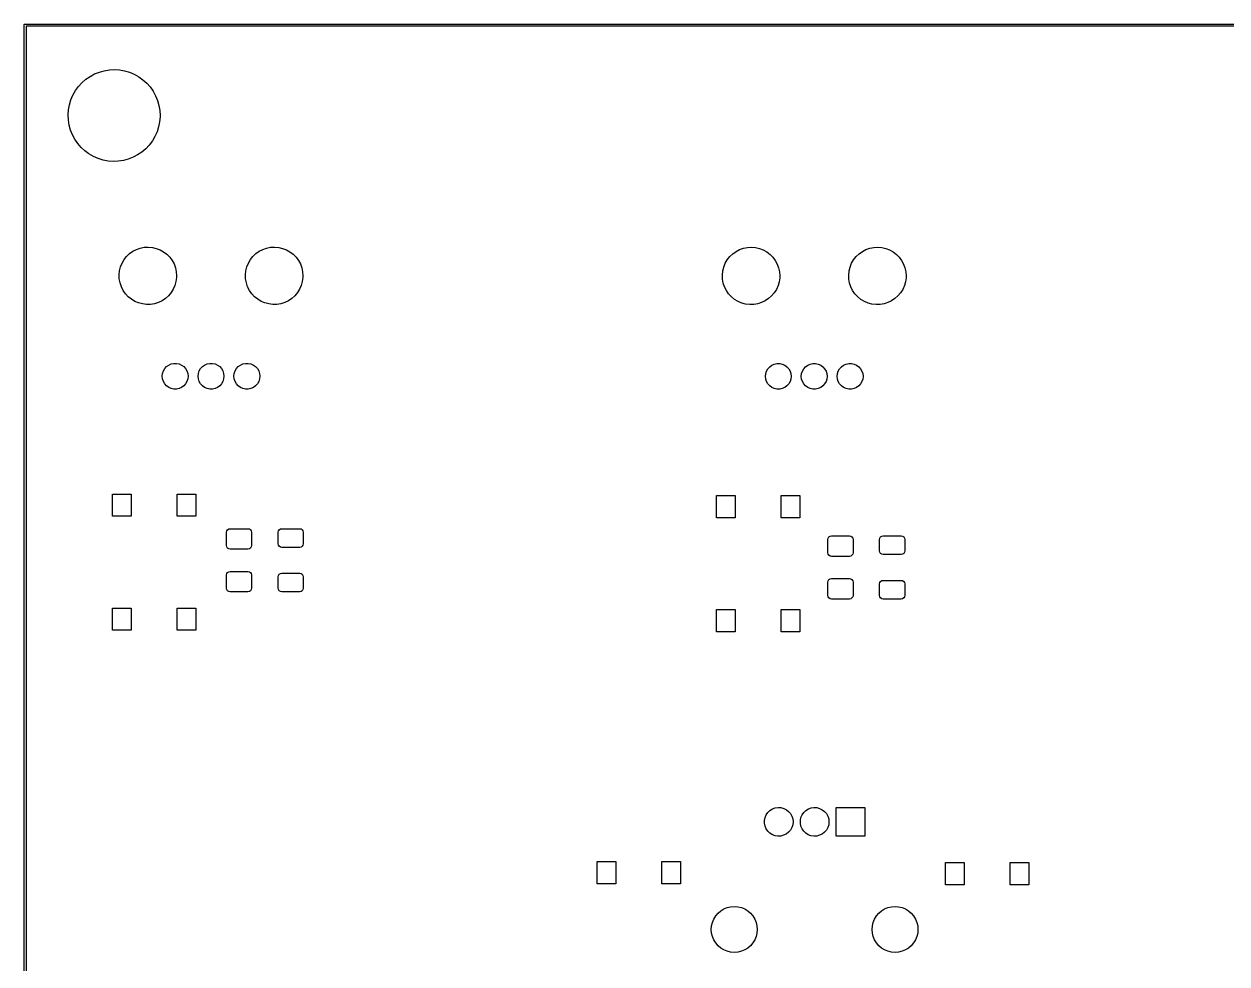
# Model space of a CAD drawing. Extents: x 119 to 479, y -311 to -51.
# Drawn here: x 118.9 to 202.7, y -116.4 to -50.9 of the extents above; entities that cross this region are included whole.
import ezdxf

# ---------------------------------------------------------------- set-up
doc = ezdxf.new("R2010")
doc.units = 0
doc.layers.add('BLACK', color=7, linetype='CONTINUOUS')

msp = doc.modelspace()

# ---------------------------------------------------------------- linework, layer by layer
at = {"layer": 'BLACK', "linetype": 'CONTINUOUS'}
for p, q in [((118.925, -51), (118.927, -50.9903)), ((118.925, -311), (118.925, -51)), ((118.926, -50.987), (118.928, -50.9841)), ((118.927, -50.9903), (118.926, -50.987)), ((118.928, -50.9841), (118.93, -50.9743)), ((118.93, -50.9743), (118.942, -50.9594)), ((118.942, -50.9594), (118.952, -50.9425)), ((118.952, -50.9425), (118.958, -50.9402)), ((118.958, -50.9402), (118.962, -50.935)), ((118.962, -50.935), (118.982, -50.9317)), ((118.982, -50.9317), (119, -50.925)), ((119, -50.925), (479, -50.925)), ((119.075, -51.075), (119.075, -310.925)), ((478.925, -51.075), (119.075, -51.075)), ((123.523, -54.5745), (123.838, -54.4046)), ((123.838, -54.4046), (124.169, -54.2707)), ((124.169, -54.2707), (124.513, -54.1746)), ((124.513, -54.1746), (124.866, -54.1175)), ((124.866, -54.1175), (125.222, -54.1001)), ((125.222, -54.1001), (125.579, -54.1225)), ((125.579, -54.1225), (125.931, -54.1845)), ((125.931, -54.1845), (126.273, -54.2854)), ((126.273, -54.2854), (126.603, -54.4239)), ((126.603, -54.4239), (126.915, -54.5982)), ((122.51, -55.5665), (122.72, -55.2775)), ((122.72, -55.2775), (122.961, -55.0137)), ((122.961, -55.0137), (123.23, -54.7784)), ((123.23, -54.7784), (123.523, -54.5745)), ((126.915, -54.5982), (127.205, -54.8061)), ((127.205, -54.8061), (127.471, -55.0452)), ((127.471, -55.0452), (127.708, -55.3123)), ((122.193, -56.2055), (122.334, -55.8772)), ((122.334, -55.8772), (122.51, -55.5665)), ((127.708, -55.3123), (127.914, -55.6043)), ((127.914, -55.6043), (128.086, -55.9173)), ((128.086, -55.9173), (128.222, -56.2476)), ((122, -57.2553), (122.025, -56.8989)), ((122.025, -56.8989), (122.09, -56.5475)), ((122.09, -56.5475), (122.193, -56.2055)), ((128.222, -56.2476), (128.32, -56.591)), ((128.32, -56.591), (128.38, -56.9433)), ((128.38, -56.9433), (128.4, -57.3)), ((122.015, -57.6123), (122, -57.2553)), ((122.07, -57.9653), (122.015, -57.6123)), ((128.369, -57.7454), (128.299, -58.0958)), ((128.399, -57.3893), (128.369, -57.7454)), ((128.4, -57.3), (128.399, -57.3893)), ((122.164, -58.3101), (122.07, -57.9653)), ((122.295, -58.6422), (122.164, -58.3101)), ((122.463, -58.9577), (122.295, -58.6422)), ((128.191, -58.4363), (128.046, -58.7627)), ((128.299, -58.0958), (128.191, -58.4363)), ((122.665, -59.2525), (122.463, -58.9577)), ((122.898, -59.5229), (122.665, -59.2525)), ((127.651, -59.3569), (127.407, -59.6173)), ((127.865, -59.0709), (127.651, -59.3569)), ((128.046, -58.7627), (127.865, -59.0709)), ((123.16, -59.7656), (122.898, -59.5229)), ((123.448, -59.9776), (123.16, -59.7656)), ((123.757, -60.1563), (123.448, -59.9776)), ((124.085, -60.2993), (123.757, -60.1563)), ((124.426, -60.4049), (124.085, -60.2993)), ((126.522, -60.2142), (126.189, -60.3434)), ((126.839, -60.0487), (126.522, -60.2142)), ((127.135, -59.8489), (126.839, -60.0487)), ((127.407, -59.6173), (127.135, -59.8489)), ((124.777, -60.4719), (124.426, -60.4049)), ((125.133, -60.4993), (124.777, -60.4719)), ((125.49, -60.4868), (125.133, -60.4993)), ((125.843, -60.4346), (125.49, -60.4868)), ((126.189, -60.3434), (125.843, -60.4346)), ((126.071, -67.124), (126.275, -66.929)), ((126.275, -66.929), (126.505, -66.7647)), ((126.505, -66.7647), (126.756, -66.6345)), ((126.756, -66.6345), (127.022, -66.5409)), ((127.022, -66.5409), (127.299, -66.4858)), ((127.299, -66.4858), (127.581, -66.4702)), ((127.581, -66.4702), (127.863, -66.4946)), ((127.863, -66.4946), (128.138, -66.5584)), ((128.138, -66.5584), (128.402, -66.6603)), ((128.402, -66.6603), (128.648, -66.7984)), ((128.648, -66.7984), (128.873, -66.9698)), ((128.873, -66.9698), (129.071, -67.1711)), ((134.871, -67.124), (135.075, -66.929)), ((135.075, -66.929), (135.305, -66.7647)), ((135.305, -66.7647), (135.556, -66.6345)), ((135.556, -66.6345), (135.822, -66.5409)), ((135.822, -66.5409), (136.099, -66.4858)), ((136.099, -66.4858), (136.381, -66.4702)), ((136.381, -66.4702), (136.663, -66.4946)), ((136.663, -66.4946), (136.938, -66.5584)), ((136.938, -66.5584), (137.202, -66.6603)), ((137.202, -66.6603), (137.448, -66.7984)), ((137.448, -66.7984), (137.673, -66.9698)), ((137.673, -66.9698), (137.871, -67.1711)), ((168.091, -67.134), (168.295, -66.939)), ((168.295, -66.939), (168.525, -66.7747)), ((168.525, -66.7747), (168.776, -66.6445)), ((168.776, -66.6445), (169.042, -66.5509)), ((169.042, -66.5509), (169.319, -66.4958)), ((169.319, -66.4958), (169.601, -66.4802)), ((169.601, -66.4802), (169.883, -66.5046)), ((169.883, -66.5046), (170.158, -66.5684)), ((170.158, -66.5684), (170.422, -66.6703)), ((170.422, -66.6703), (170.668, -66.8084)), ((170.668, -66.8084), (170.893, -66.9798)), ((170.893, -66.9798), (171.091, -67.1811)), ((176.891, -67.134), (177.095, -66.939)), ((177.095, -66.939), (177.325, -66.7747)), ((177.325, -66.7747), (177.576, -66.6445)), ((177.576, -66.6445), (177.842, -66.5509)), ((177.842, -66.5509), (178.119, -66.4958)), ((178.119, -66.4958), (178.401, -66.4802)), ((178.401, -66.4802), (178.683, -66.5046)), ((178.683, -66.5046), (178.958, -66.5684)), ((178.958, -66.5684), (179.222, -66.6703)), ((179.222, -66.6703), (179.468, -66.8084)), ((179.468, -66.8084), (179.693, -66.9798)), ((179.693, -66.9798), (179.891, -67.1811)), ((125.58, -68.1261), (125.648, -67.852)), ((125.648, -67.852), (125.754, -67.5901)), ((125.754, -67.5901), (125.896, -67.3458)), ((125.896, -67.3458), (126.071, -67.124)), ((129.071, -67.1711), (129.239, -67.3983)), ((129.239, -67.3983), (129.373, -67.647)), ((129.373, -67.647), (129.471, -67.912)), ((134.38, -68.1261), (134.448, -67.852)), ((134.448, -67.852), (134.554, -67.5901)), ((134.554, -67.5901), (134.696, -67.3458)), ((134.696, -67.3458), (134.871, -67.124)), ((137.871, -67.1711), (138.039, -67.3983)), ((138.039, -67.3983), (138.173, -67.647)), ((138.173, -67.647), (138.271, -67.912)), ((167.6, -68.1361), (167.668, -67.862)), ((167.668, -67.862), (167.774, -67.6001)), ((167.774, -67.6001), (167.916, -67.3558)), ((167.916, -67.3558), (168.091, -67.134)), ((171.091, -67.1811), (171.259, -67.4083)), ((171.259, -67.4083), (171.393, -67.657)), ((171.393, -67.657), (171.491, -67.922)), ((176.4, -68.1361), (176.468, -67.862)), ((176.468, -67.862), (176.574, -67.6001)), ((176.574, -67.6001), (176.716, -67.3558)), ((176.716, -67.3558), (176.891, -67.134)), ((179.891, -67.1811), (180.059, -67.4083)), ((180.059, -67.4083), (180.193, -67.657)), ((180.193, -67.657), (180.291, -67.922)), ((125.551, -68.4072), (125.58, -68.1261)), ((125.562, -68.6895), (125.551, -68.4072)), ((125.613, -68.9674), (125.562, -68.6895)), ((129.471, -67.912), (129.53, -68.1882)), ((129.546, -68.5956), (129.508, -68.8756)), ((129.53, -68.1882), (129.55, -68.47)), ((129.55, -68.47), (129.546, -68.5956)), ((134.351, -68.4072), (134.38, -68.1261)), ((134.362, -68.6895), (134.351, -68.4072)), ((134.413, -68.9674), (134.362, -68.6895)), ((138.271, -67.912), (138.33, -68.1882)), ((138.346, -68.5956), (138.308, -68.8756)), ((138.33, -68.1882), (138.35, -68.47)), ((138.35, -68.47), (138.346, -68.5956)), ((167.571, -68.4172), (167.6, -68.1361)), ((167.582, -68.6995), (167.571, -68.4172)), ((167.633, -68.9774), (167.582, -68.6995)), ((171.491, -67.922), (171.55, -68.1982)), ((171.566, -68.6056), (171.528, -68.8856)), ((171.55, -68.1982), (171.57, -68.48)), ((171.57, -68.48), (171.566, -68.6056)), ((176.371, -68.4172), (176.4, -68.1361)), ((176.382, -68.6995), (176.371, -68.4172)), ((176.433, -68.9774), (176.382, -68.6995)), ((180.291, -67.922), (180.35, -68.1982)), ((180.366, -68.6056), (180.328, -68.8856)), ((180.35, -68.1982), (180.37, -68.48)), ((180.37, -68.48), (180.366, -68.6056)), ((125.702, -69.2354), (125.613, -68.9674)), ((125.829, -69.4881), (125.702, -69.2354)), ((125.989, -69.7205), (125.829, -69.4881)), ((129.318, -69.4059), (129.168, -69.6456)), ((129.432, -69.1475), (129.318, -69.4059)), ((129.508, -68.8756), (129.432, -69.1475)), ((134.502, -69.2354), (134.413, -68.9674)), ((134.629, -69.4881), (134.502, -69.2354)), ((134.789, -69.7205), (134.629, -69.4881)), ((138.118, -69.4059), (137.968, -69.6456)), ((138.232, -69.1475), (138.118, -69.4059)), ((138.308, -68.8756), (138.232, -69.1475)), ((167.722, -69.2454), (167.633, -68.9774)), ((167.849, -69.4981), (167.722, -69.2454)), ((168.009, -69.7305), (167.849, -69.4981)), ((171.338, -69.4159), (171.188, -69.6556)), ((171.452, -69.1575), (171.338, -69.4159)), ((171.528, -68.8856), (171.452, -69.1575)), ((176.522, -69.2454), (176.433, -68.9774)), ((176.649, -69.4981), (176.522, -69.2454)), ((176.809, -69.7305), (176.649, -69.4981)), ((180.138, -69.4159), (179.988, -69.6556)), ((180.252, -69.1575), (180.138, -69.4159)), ((180.328, -68.8856), (180.252, -69.1575)), ((126.181, -69.9279), (125.989, -69.7205)), ((126.4, -70.1063), (126.181, -69.9279)), ((126.642, -70.252), (126.4, -70.1063)), ((126.902, -70.3622), (126.642, -70.252)), ((127.175, -70.4346), (126.902, -70.3622)), ((128.286, -70.3296), (128.017, -70.4147)), ((128.541, -70.2073), (128.286, -70.3296)), ((128.776, -70.0503), (128.541, -70.2073)), ((128.986, -69.8618), (128.776, -70.0503)), ((129.168, -69.6456), (128.986, -69.8618)), ((134.981, -69.9279), (134.789, -69.7205)), ((135.2, -70.1063), (134.981, -69.9279)), ((135.442, -70.252), (135.2, -70.1063)), ((135.702, -70.3622), (135.442, -70.252)), ((135.975, -70.4346), (135.702, -70.3622)), ((137.086, -70.3296), (136.817, -70.4147)), ((137.341, -70.2073), (137.086, -70.3296)), ((137.576, -70.0503), (137.341, -70.2073)), ((137.786, -69.8618), (137.576, -70.0503)), ((137.968, -69.6456), (137.786, -69.8618)), ((168.201, -69.9379), (168.009, -69.7305)), ((168.42, -70.1163), (168.201, -69.9379)), ((168.662, -70.262), (168.42, -70.1163)), ((168.922, -70.3722), (168.662, -70.262)), ((169.195, -70.4446), (168.922, -70.3722)), ((170.306, -70.3396), (170.037, -70.4247)), ((170.561, -70.2173), (170.306, -70.3396)), ((170.796, -70.0603), (170.561, -70.2173)), ((171.006, -69.8718), (170.796, -70.0603)), ((171.188, -69.6556), (171.006, -69.8718)), ((177.001, -69.9379), (176.809, -69.7305)), ((177.22, -70.1163), (177.001, -69.9379)), ((177.462, -70.262), (177.22, -70.1163)), ((177.722, -70.3722), (177.462, -70.262)), ((177.995, -70.4446), (177.722, -70.3722)), ((179.106, -70.3396), (178.837, -70.4247)), ((179.361, -70.2173), (179.106, -70.3396)), ((179.596, -70.0603), (179.361, -70.2173)), ((179.806, -69.8718), (179.596, -70.0603)), ((179.988, -69.6556), (179.806, -69.8718)), ((127.456, -70.4678), (127.175, -70.4346)), ((127.738, -70.4611), (127.456, -70.4678)), ((128.017, -70.4147), (127.738, -70.4611)), ((136.256, -70.4678), (135.975, -70.4346)), ((136.538, -70.4611), (136.256, -70.4678)), ((136.817, -70.4147), (136.538, -70.4611)), ((169.476, -70.4778), (169.195, -70.4446)), ((169.758, -70.4711), (169.476, -70.4778)), ((170.037, -70.4247), (169.758, -70.4711)), ((178.276, -70.4778), (177.995, -70.4446)), ((178.558, -70.4711), (178.276, -70.4778)), ((178.837, -70.4247), (178.558, -70.4711)), ((129.172, -74.614), (129.356, -74.5749)), ((129.356, -74.5749), (129.544, -74.5749)), ((129.544, -74.5749), (129.728, -74.614)), ((131.672, -74.614), (131.856, -74.5749)), ((131.856, -74.5749), (132.044, -74.5749)), ((132.044, -74.5749), (132.228, -74.614)), ((134.172, -74.614), (134.356, -74.5749)), ((134.356, -74.5749), (134.544, -74.5749)), ((134.544, -74.5749), (134.728, -74.614)), ((128.55, -75.47), (128.57, -75.2829)), ((128.57, -75.2829), (128.628, -75.1039)), ((128.628, -75.1039), (128.722, -74.941)), ((128.722, -74.941), (128.848, -74.8012)), ((128.848, -74.8012), (129, -74.6906)), ((129, -74.6906), (129.172, -74.614)), ((129.728, -74.614), (129.9, -74.6906)), ((129.9, -74.6906), (130.052, -74.8012)), ((130.052, -74.8012), (130.178, -74.941)), ((130.178, -74.941), (130.272, -75.1039)), ((130.272, -75.1039), (130.33, -75.2829)), ((130.33, -75.2829), (130.35, -75.47)), ((131.05, -75.47), (131.07, -75.2829)), ((131.07, -75.2829), (131.128, -75.1039)), ((131.128, -75.1039), (131.222, -74.941)), ((131.222, -74.941), (131.348, -74.8012)), ((131.348, -74.8012), (131.5, -74.6906)), ((131.5, -74.6906), (131.672, -74.614)), ((132.228, -74.614), (132.4, -74.6906)), ((132.4, -74.6906), (132.552, -74.8012)), ((132.552, -74.8012), (132.678, -74.941)), ((132.678, -74.941), (132.772, -75.1039)), ((132.772, -75.1039), (132.83, -75.2829)), ((132.83, -75.2829), (132.85, -75.47)), ((133.55, -75.47), (133.57, -75.2829)), ((133.57, -75.2829), (133.628, -75.1039)), ((133.628, -75.1039), (133.722, -74.941)), ((133.722, -74.941), (133.848, -74.8012)), ((133.848, -74.8012), (134, -74.6906)), ((134, -74.6906), (134.172, -74.614)), ((134.728, -74.614), (134.9, -74.6906)), ((134.9, -74.6906), (135.052, -74.8012)), ((135.052, -74.8012), (135.178, -74.941)), ((135.178, -74.941), (135.272, -75.1039)), ((135.272, -75.1039), (135.33, -75.2829)), ((135.33, -75.2829), (135.35, -75.47)), ((170.57, -75.48), (170.59, -75.2929)), ((170.59, -75.2929), (170.648, -75.1139)), ((170.648, -75.1139), (170.742, -74.951)), ((170.742, -74.951), (170.868, -74.8112)), ((170.868, -74.8112), (171.02, -74.7006)), ((171.02, -74.7006), (171.192, -74.624)), ((171.192, -74.624), (171.376, -74.5849)), ((171.376, -74.5849), (171.564, -74.5849)), ((171.564, -74.5849), (171.748, -74.624)), ((171.748, -74.624), (171.92, -74.7006)), ((171.92, -74.7006), (172.072, -74.8112)), ((172.072, -74.8112), (172.198, -74.951)), ((172.198, -74.951), (172.292, -75.1139)), ((172.292, -75.1139), (172.35, -75.2929)), ((172.35, -75.2929), (172.37, -75.48)), ((173.07, -75.48), (173.09, -75.2929)), ((173.09, -75.2929), (173.148, -75.1139)), ((173.148, -75.1139), (173.242, -74.951)), ((173.242, -74.951), (173.368, -74.8112)), ((173.368, -74.8112), (173.52, -74.7006)), ((173.52, -74.7006), (173.692, -74.624)), ((173.692, -74.624), (173.876, -74.5849)), ((173.876, -74.5849), (174.064, -74.5849)), ((174.064, -74.5849), (174.248, -74.624)), ((174.248, -74.624), (174.42, -74.7006)), ((174.42, -74.7006), (174.572, -74.8112)), ((174.572, -74.8112), (174.698, -74.951)), ((174.698, -74.951), (174.792, -75.1139)), ((174.792, -75.1139), (174.85, -75.2929)), ((174.85, -75.2929), (174.87, -75.48)), ((175.57, -75.48), (175.59, -75.2929)), ((175.59, -75.2929), (175.648, -75.1139)), ((175.648, -75.1139), (175.742, -74.951)), ((175.742, -74.951), (175.868, -74.8112)), ((175.868, -74.8112), (176.02, -74.7006)), ((176.02, -74.7006), (176.192, -74.624)), ((176.192, -74.624), (176.376, -74.5849)), ((176.376, -74.5849), (176.564, -74.5849)), ((176.564, -74.5849), (176.748, -74.624)), ((176.748, -74.624), (176.92, -74.7006)), ((176.92, -74.7006), (177.072, -74.8112)), ((177.072, -74.8112), (177.198, -74.951)), ((177.198, -74.951), (177.292, -75.1139)), ((177.292, -75.1139), (177.35, -75.2929)), ((177.35, -75.2929), (177.37, -75.48)), ((128.57, -75.6571), (128.55, -75.47)), ((128.628, -75.8361), (128.57, -75.6571)), ((128.722, -75.999), (128.628, -75.8361)), ((128.848, -76.1388), (128.722, -75.999)), ((129, -76.2494), (128.848, -76.1388)), ((129.172, -76.326), (129, -76.2494)), ((129.9, -76.2494), (129.728, -76.326)), ((130.052, -76.1388), (129.9, -76.2494)), ((130.178, -75.999), (130.052, -76.1388)), ((130.272, -75.8361), (130.178, -75.999)), ((130.33, -75.6571), (130.272, -75.8361)), ((130.35, -75.47), (130.33, -75.6571)), ((131.07, -75.6571), (131.05, -75.47)), ((131.128, -75.8361), (131.07, -75.6571)), ((131.222, -75.999), (131.128, -75.8361)), ((131.348, -76.1388), (131.222, -75.999)), ((131.5, -76.2494), (131.348, -76.1388)), ((131.672, -76.326), (131.5, -76.2494)), ((132.4, -76.2494), (132.228, -76.326)), ((132.552, -76.1388), (132.4, -76.2494)), ((132.678, -75.999), (132.552, -76.1388)), ((132.772, -75.8361), (132.678, -75.999)), ((132.83, -75.6571), (132.772, -75.8361)), ((132.85, -75.47), (132.83, -75.6571)), ((133.57, -75.6571), (133.55, -75.47)), ((133.628, -75.8361), (133.57, -75.6571)), ((133.722, -75.999), (133.628, -75.8361)), ((133.848, -76.1388), (133.722, -75.999)), ((134, -76.2494), (133.848, -76.1388)), ((134.172, -76.326), (134, -76.2494)), ((134.9, -76.2494), (134.728, -76.326)), ((135.052, -76.1388), (134.9, -76.2494)), ((135.178, -75.999), (135.052, -76.1388)), ((135.272, -75.8361), (135.178, -75.999)), ((135.33, -75.6571), (135.272, -75.8361)), ((135.35, -75.47), (135.33, -75.6571)), ((170.59, -75.6671), (170.57, -75.48)), ((170.648, -75.8461), (170.59, -75.6671)), ((170.742, -76.009), (170.648, -75.8461)), ((170.868, -76.1488), (170.742, -76.009)), ((171.02, -76.2594), (170.868, -76.1488)), ((172.072, -76.1488), (171.92, -76.2594)), ((172.198, -76.009), (172.072, -76.1488)), ((172.292, -75.8461), (172.198, -76.009)), ((172.35, -75.6671), (172.292, -75.8461)), ((172.37, -75.48), (172.35, -75.6671)), ((173.09, -75.6671), (173.07, -75.48)), ((173.148, -75.8461), (173.09, -75.6671)), ((173.242, -76.009), (173.148, -75.8461)), ((173.368, -76.1488), (173.242, -76.009)), ((173.52, -76.2594), (173.368, -76.1488)), ((174.572, -76.1488), (174.42, -76.2594)), ((174.698, -76.009), (174.572, -76.1488)), ((174.792, -75.8461), (174.698, -76.009)), ((174.85, -75.6671), (174.792, -75.8461)), ((174.87, -75.48), (174.85, -75.6671)), ((175.59, -75.6671), (175.57, -75.48)), ((175.648, -75.8461), (175.59, -75.6671)), ((175.742, -76.009), (175.648, -75.8461)), ((175.868, -76.1488), (175.742, -76.009)), ((176.02, -76.2594), (175.868, -76.1488)), ((177.072, -76.1488), (176.92, -76.2594)), ((177.198, -76.009), (177.072, -76.1488)), ((177.292, -75.8461), (177.198, -76.009)), ((177.35, -75.6671), (177.292, -75.8461)), ((177.37, -75.48), (177.35, -75.6671)), ((129.356, -76.3651), (129.172, -76.326)), ((129.544, -76.3651), (129.356, -76.3651)), ((129.728, -76.326), (129.544, -76.3651)), ((131.856, -76.3651), (131.672, -76.326)), ((132.044, -76.3651), (131.856, -76.3651)), ((132.228, -76.326), (132.044, -76.3651)), ((134.356, -76.3651), (134.172, -76.326)), ((134.544, -76.3651), (134.356, -76.3651)), ((134.728, -76.326), (134.544, -76.3651)), ((171.192, -76.336), (171.02, -76.2594)), ((171.376, -76.3751), (171.192, -76.336)), ((171.564, -76.3751), (171.376, -76.3751)), ((171.748, -76.336), (171.564, -76.3751)), ((171.92, -76.2594), (171.748, -76.336)), ((173.692, -76.336), (173.52, -76.2594)), ((173.876, -76.3751), (173.692, -76.336)), ((174.064, -76.3751), (173.876, -76.3751)), ((174.248, -76.336), (174.064, -76.3751)), ((174.42, -76.2594), (174.248, -76.336)), ((176.192, -76.336), (176.02, -76.2594)), ((176.376, -76.3751), (176.192, -76.336)), ((176.564, -76.3751), (176.376, -76.3751)), ((176.748, -76.336), (176.564, -76.3751)), ((176.92, -76.2594), (176.748, -76.336)), ((125.09, -85.23), (125.09, -83.68)), ((125.09, -83.68), (126.39, -83.68)), ((126.39, -83.68), (126.39, -85.23)), ((129.59, -85.23), (129.59, -83.68)), ((129.59, -83.68), (130.89, -83.68)), ((130.89, -83.68), (130.89, -85.23)), ((167.16, -85.33), (167.16, -83.78)), ((167.16, -83.78), (168.46, -83.78)), ((168.46, -83.78), (168.46, -85.33)), ((171.66, -85.33), (171.66, -83.78)), ((171.66, -83.78), (172.96, -83.78)), ((172.96, -83.78), (172.96, -85.33)), ((126.39, -85.23), (125.09, -85.23)), ((130.89, -85.23), (129.59, -85.23)), ((168.46, -85.33), (167.16, -85.33)), ((172.96, -85.33), (171.66, -85.33)), ((133.025, -86.35), (133.044, -86.2543)), ((133.044, -86.2543), (133.098, -86.1732)), ((133.098, -86.1732), (133.179, -86.119)), ((133.179, -86.119), (133.275, -86.1)), ((133.275, -86.1), (134.525, -86.1)), ((134.525, -86.1), (134.621, -86.119)), ((134.621, -86.119), (134.702, -86.1732)), ((134.702, -86.1732), (134.756, -86.2543)), ((134.756, -86.2543), (134.775, -86.35)), ((136.625, -86.35), (136.644, -86.2543)), ((136.644, -86.2543), (136.698, -86.1732)), ((136.698, -86.1732), (136.779, -86.119)), ((136.779, -86.119), (136.875, -86.1)), ((136.875, -86.1), (138.125, -86.1)), ((138.125, -86.1), (138.221, -86.119)), ((138.221, -86.119), (138.302, -86.1732)), ((138.302, -86.1732), (138.356, -86.2543)), ((138.356, -86.2543), (138.375, -86.35)), ((133.025, -87.275), (133.025, -86.35)), ((134.775, -86.35), (134.775, -87.275)), ((136.625, -87.15), (136.625, -86.35)), ((138.375, -86.35), (138.375, -87.15)), ((174.925, -86.85), (174.944, -86.7543)), ((174.925, -87.775), (174.925, -86.85)), ((174.944, -86.7543), (174.998, -86.6732)), ((174.998, -86.6732), (175.079, -86.619)), ((175.079, -86.619), (175.175, -86.6)), ((175.175, -86.6), (176.425, -86.6)), ((176.425, -86.6), (176.521, -86.619)), ((176.521, -86.619), (176.602, -86.6732)), ((176.602, -86.6732), (176.656, -86.7543)), ((176.656, -86.7543), (176.675, -86.85)), ((176.675, -86.85), (176.675, -87.775)), ((178.525, -86.85), (178.544, -86.7543)), ((178.525, -87.65), (178.525, -86.85)), ((178.544, -86.7543), (178.598, -86.6732)), ((178.598, -86.6732), (178.679, -86.619)), ((178.679, -86.619), (178.775, -86.6)), ((178.775, -86.6), (180.025, -86.6)), ((180.025, -86.6), (180.121, -86.619)), ((180.121, -86.619), (180.202, -86.6732)), ((180.202, -86.6732), (180.256, -86.7543)), ((180.256, -86.7543), (180.275, -86.85)), ((180.275, -86.85), (180.275, -87.65)), ((133.044, -87.3707), (133.025, -87.275)), ((133.098, -87.4518), (133.044, -87.3707)), ((133.179, -87.506), (133.098, -87.4518)), ((133.275, -87.525), (133.179, -87.506)), ((134.525, -87.525), (133.275, -87.525)), ((134.621, -87.506), (134.525, -87.525)), ((134.702, -87.4518), (134.621, -87.506)), ((134.756, -87.3707), (134.702, -87.4518)), ((134.775, -87.275), (134.756, -87.3707)), ((136.644, -87.2457), (136.625, -87.15)), ((136.698, -87.3268), (136.644, -87.2457)), ((136.779, -87.381), (136.698, -87.3268)), ((136.875, -87.4), (136.779, -87.381)), ((138.125, -87.4), (136.875, -87.4)), ((138.221, -87.381), (138.125, -87.4)), ((138.302, -87.3268), (138.221, -87.381)), ((138.356, -87.2457), (138.302, -87.3268)), ((138.375, -87.15), (138.356, -87.2457)), ((174.944, -87.8707), (174.925, -87.775)), ((174.998, -87.9518), (174.944, -87.8707)), ((175.079, -88.006), (174.998, -87.9518)), ((176.602, -87.9518), (176.521, -88.006)), ((176.656, -87.8707), (176.602, -87.9518)), ((176.675, -87.775), (176.656, -87.8707)), ((178.544, -87.7457), (178.525, -87.65)), ((178.598, -87.8268), (178.544, -87.7457)), ((178.679, -87.881), (178.598, -87.8268)), ((178.775, -87.9), (178.679, -87.881)), ((180.025, -87.9), (178.775, -87.9)), ((180.121, -87.881), (180.025, -87.9)), ((180.202, -87.8268), (180.121, -87.881)), ((180.256, -87.7457), (180.202, -87.8268)), ((180.275, -87.65), (180.256, -87.7457)), ((175.175, -88.025), (175.079, -88.006)), ((176.425, -88.025), (175.175, -88.025)), ((176.521, -88.006), (176.425, -88.025)), ((133.025, -89.325), (133.044, -89.2293)), ((133.025, -90.25), (133.025, -89.325)), ((133.044, -89.2293), (133.098, -89.1482)), ((133.098, -89.1482), (133.179, -89.094)), ((133.179, -89.094), (133.275, -89.075)), ((133.275, -89.075), (134.525, -89.075)), ((134.525, -89.075), (134.621, -89.094)), ((134.621, -89.094), (134.702, -89.1482)), ((134.702, -89.1482), (134.756, -89.2293)), ((134.756, -89.2293), (134.775, -89.325)), ((134.775, -89.325), (134.775, -90.25)), ((136.625, -89.45), (136.644, -89.3543)), ((136.625, -90.25), (136.625, -89.45)), ((136.644, -89.3543), (136.698, -89.2732)), ((136.698, -89.2732), (136.779, -89.219)), ((136.779, -89.219), (136.875, -89.2)), ((136.875, -89.2), (138.125, -89.2)), ((138.125, -89.2), (138.221, -89.219)), ((138.221, -89.219), (138.302, -89.2732)), ((138.302, -89.2732), (138.356, -89.3543)), ((138.356, -89.3543), (138.375, -89.45)), ((138.375, -89.45), (138.375, -90.25)), ((174.944, -89.7293), (174.998, -89.6482)), ((174.998, -89.6482), (175.079, -89.594)), ((175.079, -89.594), (175.175, -89.575)), ((175.175, -89.575), (176.425, -89.575)), ((176.425, -89.575), (176.521, -89.594)), ((176.521, -89.594), (176.602, -89.6482)), ((176.602, -89.6482), (176.656, -89.7293)), ((133.044, -90.3457), (133.025, -90.25)), ((133.098, -90.4268), (133.044, -90.3457)), ((133.179, -90.481), (133.098, -90.4268)), ((133.275, -90.5), (133.179, -90.481)), ((134.525, -90.5), (133.275, -90.5)), ((134.621, -90.481), (134.525, -90.5)), ((134.702, -90.4268), (134.621, -90.481)), ((134.756, -90.3457), (134.702, -90.4268)), ((134.775, -90.25), (134.756, -90.3457)), ((136.644, -90.3457), (136.625, -90.25)), ((136.698, -90.4268), (136.644, -90.3457)), ((136.779, -90.481), (136.698, -90.4268)), ((136.875, -90.5), (136.779, -90.481)), ((138.125, -90.5), (136.875, -90.5)), ((138.221, -90.481), (138.125, -90.5)), ((138.302, -90.4268), (138.221, -90.481)), ((138.356, -90.3457), (138.302, -90.4268)), ((138.375, -90.25), (138.356, -90.3457)), ((174.925, -89.825), (174.944, -89.7293)), ((174.925, -90.75), (174.925, -89.825)), ((176.656, -89.7293), (176.675, -89.825)), ((176.675, -89.825), (176.675, -90.75)), ((178.525, -89.95), (178.544, -89.8543)), ((178.525, -90.75), (178.525, -89.95)), ((178.544, -89.8543), (178.598, -89.7732)), ((178.598, -89.7732), (178.679, -89.719)), ((178.679, -89.719), (178.775, -89.7)), ((178.775, -89.7), (180.025, -89.7)), ((180.025, -89.7), (180.121, -89.719)), ((180.121, -89.719), (180.202, -89.7732)), ((180.202, -89.7732), (180.256, -89.8543)), ((180.256, -89.8543), (180.275, -89.95)), ((180.275, -89.95), (180.275, -90.75)), ((174.944, -90.8457), (174.925, -90.75)), ((174.998, -90.9268), (174.944, -90.8457)), ((175.079, -90.981), (174.998, -90.9268)), ((175.175, -91), (175.079, -90.981)), ((176.425, -91), (175.175, -91)), ((176.521, -90.981), (176.425, -91)), ((176.602, -90.9268), (176.521, -90.981)), ((176.656, -90.8457), (176.602, -90.9268)), ((176.675, -90.75), (176.656, -90.8457)), ((178.544, -90.8457), (178.525, -90.75)), ((178.598, -90.9268), (178.544, -90.8457)), ((178.679, -90.981), (178.598, -90.9268)), ((178.775, -91), (178.679, -90.981)), ((180.025, -91), (178.775, -91)), ((180.121, -90.981), (180.025, -91)), ((180.202, -90.9268), (180.121, -90.981)), ((180.256, -90.8457), (180.202, -90.9268)), ((180.275, -90.75), (180.256, -90.8457)), ((125.09, -93.18), (125.09, -91.63)), ((125.09, -91.63), (126.39, -91.63)), ((126.39, -91.63), (126.39, -93.18)), ((129.59, -93.18), (129.59, -91.63)), ((129.59, -91.63), (130.89, -91.63)), ((130.89, -91.63), (130.89, -93.18)), ((167.16, -93.28), (167.16, -91.73)), ((167.16, -91.73), (168.46, -91.73)), ((168.46, -91.73), (168.46, -93.28)), ((171.66, -93.28), (171.66, -91.73)), ((171.66, -91.73), (172.96, -91.73)), ((172.96, -91.73), (172.96, -93.28)), ((126.39, -93.18), (125.09, -93.18)), ((130.89, -93.18), (129.59, -93.18)), ((168.46, -93.28), (167.16, -93.28)), ((172.96, -93.28), (171.66, -93.28)), ((171.062, -105.631), (171.251, -105.561)), ((171.251, -105.561), (171.451, -105.531)), ((171.451, -105.531), (171.653, -105.542)), ((171.653, -105.542), (171.849, -105.593)), ((173.562, -105.631), (173.751, -105.561)), ((173.751, -105.561), (173.951, -105.531)), ((173.951, -105.531), (174.153, -105.542)), ((174.153, -105.542), (174.349, -105.593)), ((175.5, -107.53), (175.5, -105.53)), ((175.5, -105.53), (177.5, -105.53)), ((177.5, -105.53), (177.5, -107.53)), ((170.505, -106.425), (170.547, -106.228)), ((170.547, -106.228), (170.627, -106.042)), ((170.627, -106.042), (170.743, -105.877)), ((170.743, -105.877), (170.89, -105.738)), ((170.89, -105.738), (171.062, -105.631)), ((171.849, -105.593), (172.03, -105.682)), ((172.03, -105.682), (172.19, -105.806)), ((172.19, -105.806), (172.321, -105.959)), ((172.321, -105.959), (172.419, -106.136)), ((172.419, -106.136), (172.48, -106.329)), ((172.48, -106.329), (172.5, -106.53)), ((173.005, -106.425), (173.047, -106.228)), ((173.047, -106.228), (173.127, -106.042)), ((173.127, -106.042), (173.243, -105.877)), ((173.243, -105.877), (173.39, -105.738)), ((173.39, -105.738), (173.562, -105.631)), ((174.349, -105.593), (174.53, -105.682)), ((174.53, -105.682), (174.69, -105.806)), ((174.69, -105.806), (174.821, -105.959)), ((174.821, -105.959), (174.919, -106.136)), ((174.919, -106.136), (174.98, -106.329)), ((174.98, -106.329), (175, -106.53)), ((170.505, -106.628), (170.505, -106.425)), ((170.545, -106.826), (170.505, -106.628)), ((170.624, -107.012), (170.545, -106.826)), ((170.738, -107.178), (170.624, -107.012)), ((170.884, -107.318), (170.738, -107.178)), ((172.185, -107.259), (172.024, -107.382)), ((172.317, -107.106), (172.185, -107.259)), ((172.416, -106.93), (172.317, -107.106)), ((172.478, -106.738), (172.416, -106.93)), ((172.5, -106.537), (172.478, -106.738)), ((172.5, -106.53), (172.5, -106.537)), ((173.005, -106.628), (173.005, -106.425)), ((173.045, -106.826), (173.005, -106.628)), ((173.124, -107.012), (173.045, -106.826)), ((173.238, -107.178), (173.124, -107.012)), ((173.384, -107.318), (173.238, -107.178)), ((174.685, -107.259), (174.524, -107.382)), ((174.817, -107.106), (174.685, -107.259)), ((174.916, -106.93), (174.817, -107.106)), ((174.978, -106.738), (174.916, -106.93)), ((175, -106.537), (174.978, -106.738)), ((175, -106.53), (175, -106.537)), ((171.055, -107.426), (170.884, -107.318)), ((171.245, -107.497), (171.055, -107.426)), ((171.444, -107.528), (171.245, -107.497)), ((171.646, -107.519), (171.444, -107.528)), ((171.842, -107.47), (171.646, -107.519)), ((172.024, -107.382), (171.842, -107.47)), ((173.555, -107.426), (173.384, -107.318)), ((173.745, -107.497), (173.555, -107.426)), ((173.944, -107.528), (173.745, -107.497)), ((174.146, -107.519), (173.944, -107.528)), ((174.342, -107.47), (174.146, -107.519)), ((174.524, -107.382), (174.342, -107.47)), ((177.5, -107.53), (175.5, -107.53)), ((158.85, -110.84), (158.85, -109.29)), ((158.85, -109.29), (160.15, -109.29)), ((160.15, -109.29), (160.15, -110.84)), ((163.35, -110.84), (163.35, -109.29)), ((163.35, -109.29), (164.65, -109.29)), ((164.65, -109.29), (164.65, -110.84)), ((183.11, -110.92), (183.11, -109.37)), ((183.11, -109.37), (184.41, -109.37)), ((184.41, -109.37), (184.41, -110.92)), ((187.61, -110.92), (187.61, -109.37)), ((187.61, -109.37), (188.91, -109.37)), ((188.91, -109.37), (188.91, -110.92)), ((160.15, -110.84), (158.85, -110.84)), ((164.65, -110.84), (163.35, -110.84)), ((184.41, -110.92), (183.11, -110.92)), ((188.91, -110.92), (187.61, -110.92)), ((166.974, -113.304), (167.106, -113.09)), ((167.106, -113.09), (167.269, -112.899)), ((167.269, -112.899), (167.46, -112.736)), ((167.46, -112.736), (167.674, -112.604)), ((167.674, -112.604), (167.906, -112.508)), ((167.906, -112.508), (168.15, -112.45)), ((168.15, -112.45), (168.4, -112.43)), ((168.4, -112.43), (168.65, -112.45)), ((168.65, -112.45), (168.894, -112.508)), ((168.894, -112.508), (169.126, -112.604)), ((169.126, -112.604), (169.34, -112.736)), ((169.34, -112.736), (169.531, -112.899)), ((169.531, -112.899), (169.694, -113.09)), ((169.694, -113.09), (169.826, -113.304)), ((178.174, -113.304), (178.306, -113.09)), ((178.306, -113.09), (178.469, -112.899)), ((178.469, -112.899), (178.66, -112.736)), ((178.66, -112.736), (178.874, -112.604)), ((178.874, -112.604), (179.106, -112.508)), ((179.106, -112.508), (179.35, -112.45)), ((179.35, -112.45), (179.6, -112.43)), ((179.6, -112.43), (179.85, -112.45)), ((179.85, -112.45), (180.094, -112.508)), ((180.094, -112.508), (180.326, -112.604)), ((180.326, -112.604), (180.54, -112.736)), ((180.54, -112.736), (180.731, -112.899)), ((180.731, -112.899), (180.894, -113.09)), ((180.894, -113.09), (181.026, -113.304)), ((166.8, -114.03), (166.82, -113.78)), ((166.82, -113.78), (166.878, -113.536)), ((166.878, -113.536), (166.974, -113.304)), ((169.826, -113.304), (169.922, -113.536)), ((169.922, -113.536), (169.98, -113.78)), ((169.98, -113.78), (170, -114.03)), ((178, -114.03), (178.02, -113.78)), ((178.02, -113.78), (178.078, -113.536)), ((178.078, -113.536), (178.174, -113.304)), ((181.026, -113.304), (181.122, -113.536)), ((181.122, -113.536), (181.18, -113.78)), ((181.18, -113.78), (181.2, -114.03)), ((166.82, -114.28), (166.8, -114.03)), ((166.878, -114.524), (166.82, -114.28)), ((166.974, -114.756), (166.878, -114.524)), ((167.106, -114.97), (166.974, -114.756)), ((169.826, -114.756), (169.694, -114.97)), ((169.922, -114.524), (169.826, -114.756)), ((169.98, -114.28), (169.922, -114.524)), ((170, -114.03), (169.98, -114.28)), ((178.02, -114.28), (178, -114.03)), ((178.078, -114.524), (178.02, -114.28)), ((178.174, -114.756), (178.078, -114.524)), ((178.306, -114.97), (178.174, -114.756)), ((181.026, -114.756), (180.894, -114.97)), ((181.122, -114.524), (181.026, -114.756)), ((181.18, -114.28), (181.122, -114.524)), ((181.2, -114.03), (181.18, -114.28)), ((167.269, -115.161), (167.106, -114.97)), ((167.46, -115.324), (167.269, -115.161)), ((167.674, -115.456), (167.46, -115.324)), ((167.906, -115.552), (167.674, -115.456)), ((168.15, -115.61), (167.906, -115.552)), ((168.4, -115.63), (168.15, -115.61)), ((168.65, -115.61), (168.4, -115.63)), ((168.894, -115.552), (168.65, -115.61)), ((169.126, -115.456), (168.894, -115.552)), ((169.34, -115.324), (169.126, -115.456)), ((169.531, -115.161), (169.34, -115.324)), ((169.694, -114.97), (169.531, -115.161)), ((178.469, -115.161), (178.306, -114.97)), ((178.66, -115.324), (178.469, -115.161)), ((178.874, -115.456), (178.66, -115.324)), ((179.106, -115.552), (178.874, -115.456)), ((179.35, -115.61), (179.106, -115.552)), ((179.6, -115.63), (179.35, -115.61)), ((179.85, -115.61), (179.6, -115.63)), ((180.094, -115.552), (179.85, -115.61)), ((180.326, -115.456), (180.094, -115.552)), ((180.54, -115.324), (180.326, -115.456)), ((180.731, -115.161), (180.54, -115.324)), ((180.894, -114.97), (180.731, -115.161))]:
    msp.add_line(p, q, dxfattribs=at)

doc.saveas('drawing.dxf')
